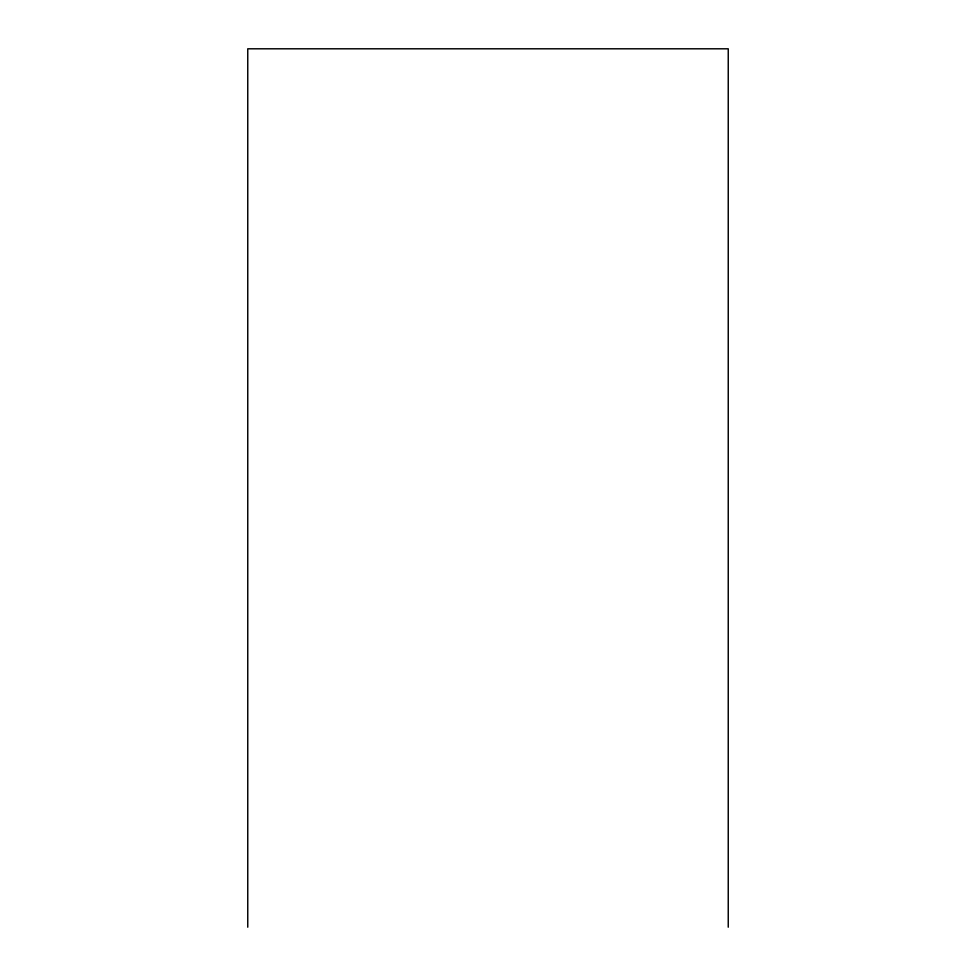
<?xml version="1.0" encoding="UTF-8"?>
<svg xmlns="http://www.w3.org/2000/svg" width="976" height="976" viewBox="0 0 976 976"><rect width="100%" height="100%" fill="white"/><g stroke="black" fill="none" stroke-linecap="round" stroke-linejoin="round"><path stroke-width="1.46" d="M728.242 927.2L728.242 48.8L247.758 48.8L247.758 927.2"/></g></svg>
